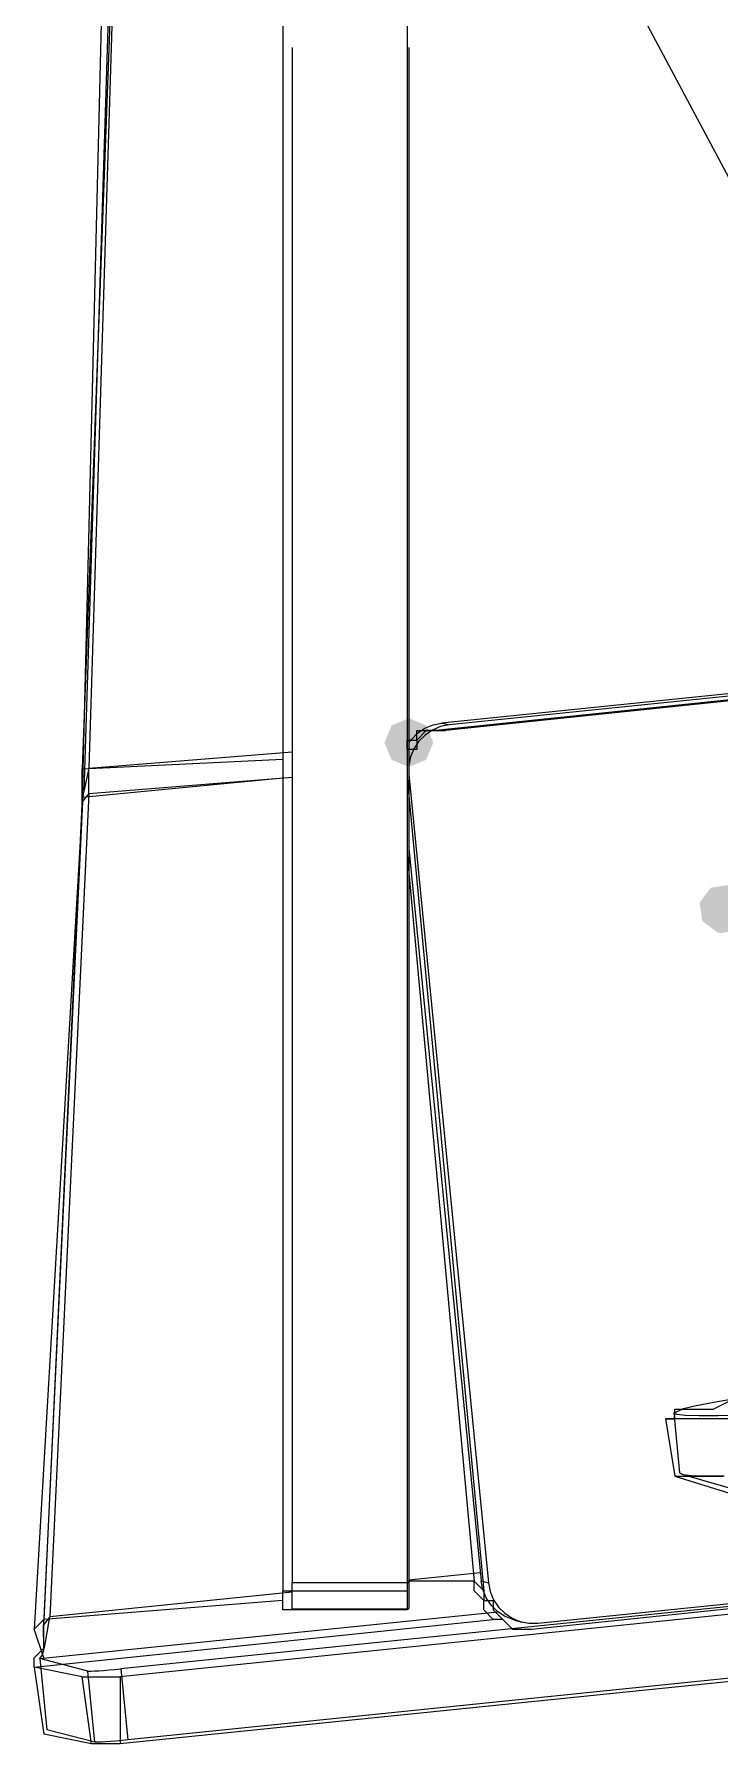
# Model space of a CAD drawing. Extents: x 3 to 592, y 5 to 207.
# Drawn here: x 41.84 to 44.37, y 33.09 to 39.4 of the extents above; entities that cross this region are included whole.
import ezdxf

# ---------------------------------------------------------------- set-up
doc = ezdxf.new("R2010")
doc.units = 0
doc.layers.get('0').update_dxf_attribs({"linetype": 'CONTINUOUS'})

msp = doc.modelspace()

# ---------------------------------------------------------------- hatches: boundary and pattern name
h = msp.add_hatch(color=7)
h.dxf.hatch_style = 2
h.paths.add_polyline_path([(43.221346, 36.695204), (43.157812, 36.721629), (43.131387, 36.785162), (43.157812, 36.848695), (43.221346, 36.87512), (43.285231, 36.848695), (43.311657, 36.785162), (43.285231, 36.721629)])
h = msp.add_hatch(color=7)
h.dxf.hatch_style = 2
h.paths.add_polyline_path([(43.221346, 36.695204), (43.157812, 36.721629), (43.131387, 36.785162), (43.157812, 36.848695), (43.221346, 36.87512), (43.285231, 36.848695), (43.311657, 36.785162), (43.285231, 36.721629)])
h = msp.add_hatch(color=7)
h.dxf.hatch_style = 2
h.paths.add_polyline_path([(43.221346, 36.695204), (43.157812, 36.721629), (43.131387, 36.785162), (43.157812, 36.848695), (43.221346, 36.87512), (43.285231, 36.848695), (43.311657, 36.785162), (43.285231, 36.721629)])
h = msp.add_hatch(color=7)
h.dxf.hatch_style = 2
h.paths.add_polyline_path([(43.221346, 36.695204), (43.157812, 36.721629), (43.131387, 36.785162), (43.157812, 36.848695), (43.221346, 36.87512), (43.285231, 36.848695), (43.311657, 36.785162), (43.285231, 36.721629)])
h = msp.add_hatch(color=7)
h.dxf.hatch_style = 2
h.paths.add_polyline_path([(44.359073, 36.085397), (44.303846, 36.126442), (44.293618, 36.194487), (44.334664, 36.249714), (44.402709, 36.259942), (44.415409, 36.256767), (44.470636, 36.215721), (44.480863, 36.147676), (44.439818, 36.092449), (44.371773, 36.082222)])
h = msp.add_hatch(color=7)
h.dxf.hatch_style = 2
h.paths.add_polyline_path([(44.359073, 36.085397), (44.303846, 36.126442), (44.293618, 36.194487), (44.334664, 36.249714), (44.402709, 36.259942), (44.415409, 36.256767), (44.470636, 36.215721), (44.480863, 36.147676), (44.439818, 36.092449), (44.371773, 36.082222)])
h = msp.add_hatch(color=7)
h.dxf.hatch_style = 2
h.paths.add_polyline_path([(44.359073, 36.085397), (44.303846, 36.126442), (44.293618, 36.194487), (44.334664, 36.249714), (44.402709, 36.259942), (44.415409, 36.256767), (44.470636, 36.215721), (44.480863, 36.147676), (44.439818, 36.092449), (44.371773, 36.082222)])
h = msp.add_hatch(color=7)
h.dxf.hatch_style = 2
h.paths.add_polyline_path([(44.359073, 36.085397), (44.303846, 36.126442), (44.293618, 36.194487), (44.334664, 36.249714), (44.402709, 36.259942), (44.415409, 36.256767), (44.470636, 36.215721), (44.480863, 36.147676), (44.439818, 36.092449), (44.371773, 36.082222)])

# ---------------------------------------------------------------- linework, layer by layer
at = {"color": 7}
for points in [[(44.490322, 38.704414), (41.875534, 43.605909)], [(44.490322, 38.704414), (41.875534, 43.605909)], [(42.756667, 39.722778), (42.756667, 39.193611), (42.756667, 38.664444), (42.756667, 38.1), (42.756667, 37.570833), (42.756667, 37.006389), (42.756667, 36.441944), (42.756667, 35.8775), (42.756667, 35.348333), (42.756667, 34.783889), (42.756667, 34.219444), (42.756667, 33.655)], [(43.215278, 39.722778), (43.215278, 39.193611), (43.215278, 38.664444), (43.215278, 38.1), (43.215278, 37.570833), (43.215278, 37.006389), (43.215278, 36.441944), (43.215278, 35.8775), (43.215278, 35.348333), (43.215278, 34.783889), (43.215278, 34.219444), (43.215278, 33.655)], [(42.121667, 39.546389), (42.015833, 36.688889)], [(42.129781, 39.549387), (42.040881, 36.691182)], [(42.129781, 39.549387), (42.040881, 36.691182)], [(42.129781, 39.549387), (42.040881, 36.691182)], [(42.129781, 39.549387), (42.040881, 36.691182)], [(42.086389, 39.440556), (42.015833, 36.583056)], [(42.111895, 39.462428), (42.022995, 36.604222)], [(42.111895, 39.462428), (42.022995, 36.604222)], [(42.111895, 39.462428), (42.022995, 36.604222)], [(42.111895, 39.462428), (42.022995, 36.604222)], [(42.79078, 39.350421), (42.79078, 39.215307), (42.79078, 38.671676), (42.79078, 38.124165), (42.79078, 37.573479), (42.79078, 37.019971), (42.79078, 36.465051), (42.79078, 35.908721), (42.79078, 35.352037), (42.79078, 34.795354), (42.79078, 34.239729), (42.79078, 33.685868)], [(42.79078, 39.350421), (42.79078, 39.215307), (42.79078, 38.671676), (42.79078, 38.124165), (42.79078, 37.573479), (42.79078, 37.019971), (42.79078, 36.465051), (42.79078, 35.908721), (42.79078, 35.352037), (42.79078, 34.795354), (42.79078, 34.239729), (42.79078, 33.685868)], [(42.79078, 39.350421), (42.79078, 39.215307), (42.79078, 38.671676), (42.79078, 38.124165), (42.79078, 37.573479), (42.79078, 37.019971), (42.79078, 36.465051), (42.79078, 35.908721), (42.79078, 35.352037), (42.79078, 34.795354), (42.79078, 34.239729), (42.79078, 33.685868)], [(42.79078, 39.350421), (42.79078, 39.215307), (42.79078, 38.671676), (42.79078, 38.124165), (42.79078, 37.573479), (42.79078, 37.019971), (42.79078, 36.465051), (42.79078, 35.908721), (42.79078, 35.352037), (42.79078, 34.795354), (42.79078, 34.239729), (42.79078, 33.685868)], [(43.221346, 39.350421), (43.221346, 39.215307), (43.221346, 38.671676), (43.221346, 38.124165), (43.221346, 37.573479), (43.221346, 37.019971), (43.221346, 36.465051), (43.221346, 35.908721), (43.221346, 35.352037), (43.221346, 34.795354), (43.221346, 34.239729), (43.221346, 33.685868)], [(43.221346, 39.350421), (43.221346, 39.215307), (43.221346, 38.671676), (43.221346, 38.124165), (43.221346, 37.573479), (43.221346, 37.019971), (43.221346, 36.465051), (43.221346, 35.908721), (43.221346, 35.352037), (43.221346, 34.795354), (43.221346, 34.239729), (43.221346, 33.685868)], [(43.221346, 39.350421), (43.221346, 39.215307), (43.221346, 38.671676), (43.221346, 38.124165), (43.221346, 37.573479), (43.221346, 37.019971), (43.221346, 36.465051), (43.221346, 35.908721), (43.221346, 35.352037), (43.221346, 34.795354), (43.221346, 34.239729), (43.221346, 33.685868)], [(43.221346, 39.350421), (43.221346, 39.215307), (43.221346, 38.671676), (43.221346, 38.124165), (43.221346, 37.573479), (43.221346, 37.019971), (43.221346, 36.465051), (43.221346, 35.908721), (43.221346, 35.352037), (43.221346, 34.795354), (43.221346, 34.239729), (43.221346, 33.685868)], [(86.324722, 37.888333), (42.156944, 33.3375)], [(86.324722, 37.606111), (42.156944, 33.090556)], [(47.378056, 37.253333), (43.321111, 36.83)], [(47.410934, 37.274394), (43.342348, 36.857411)], [(47.410934, 37.274394), (43.342348, 36.857411)], [(47.410934, 37.274394), (43.342348, 36.857411)], [(47.410934, 37.274394), (43.342348, 36.857411)], [(47.413333, 37.253333), (43.356389, 36.83)], [(47.438557, 37.267233), (43.369971, 36.850249)], [(47.438557, 37.267233), (43.369971, 36.850249)], [(47.438557, 37.267233), (43.369971, 36.850249)], [(47.438557, 37.267233), (43.369971, 36.850249)], [(43.221346, 36.784703), (43.230518, 36.797051), (43.253448, 36.820334), (43.280612, 36.838326), (43.310598, 36.851026), (43.342348, 36.857376)], [(43.221346, 36.784703), (43.230518, 36.797051), (43.253448, 36.820334), (43.280612, 36.838326), (43.310598, 36.851026), (43.342348, 36.857376)], [(43.221346, 36.784703), (43.230518, 36.797051), (43.253448, 36.820334), (43.280612, 36.838326), (43.310598, 36.851026), (43.342348, 36.857376)], [(43.221346, 36.784703), (43.230518, 36.797051), (43.253448, 36.820334), (43.280612, 36.838326), (43.310598, 36.851026), (43.342348, 36.857376)], [(43.369936, 36.850355), (43.338186, 36.844005), (43.308199, 36.831305), (43.281036, 36.812961), (43.258105, 36.79003), (43.240113, 36.762514), (43.227766, 36.732528), (43.221416, 36.700425)], [(43.369936, 36.850355), (43.338186, 36.844005), (43.308199, 36.831305), (43.281036, 36.812961), (43.258105, 36.79003), (43.240113, 36.762514), (43.227766, 36.732528), (43.221416, 36.700425)], [(43.369936, 36.850355), (43.338186, 36.844005), (43.308199, 36.831305), (43.281036, 36.812961), (43.258105, 36.79003), (43.240113, 36.762514), (43.227766, 36.732528), (43.221416, 36.700425)], [(43.369936, 36.850355), (43.338186, 36.844005), (43.308199, 36.831305), (43.281036, 36.812961), (43.258105, 36.79003), (43.240113, 36.762514), (43.227766, 36.732528), (43.221416, 36.700425)], [(43.342348, 36.857552), (43.369865, 36.850496)], [(43.342348, 36.857552), (43.369865, 36.850496)], [(43.342348, 36.857552), (43.369865, 36.850496)], [(43.342348, 36.857552), (43.369865, 36.850496)], [(43.356389, 36.83), (43.321111, 36.83), (43.285833, 36.83), (43.250556, 36.794722), (43.250556, 36.759444), (43.215278, 36.759444), (43.215278, 36.724167), (43.215278, 36.688889)], [(43.215278, 36.759444), (43.215278, 36.794722), (43.250556, 36.794722), (43.250556, 36.83), (43.285833, 36.83), (43.321111, 36.83)], [(43.321111, 36.83), (43.356389, 36.83)], [(42.015833, 36.688889), (42.756667, 36.724167)], [(42.040704, 36.691111), (42.79071, 36.750731)], [(42.040704, 36.691111), (42.79071, 36.750731)], [(42.040704, 36.691111), (42.79071, 36.750731)], [(42.040704, 36.691111), (42.79071, 36.750731)], [(42.015833, 36.583056), (42.015833, 36.688889)], [(42.015833, 36.688889), (42.015833, 36.583056)], [(42.040704, 36.691111), (42.022712, 36.604328)], [(42.040704, 36.691111), (42.022712, 36.604328)], [(42.040704, 36.691111), (42.022712, 36.604328)], [(42.040704, 36.691111), (42.022712, 36.604328)], [(42.041092, 36.596496), (42.040739, 36.691041)], [(42.041092, 36.596496), (42.040739, 36.691041)], [(42.041092, 36.596496), (42.040739, 36.691041)], [(42.041092, 36.596496), (42.040739, 36.691041)], [(42.79078, 36.656222), (42.041128, 36.596602)], [(42.79078, 36.656222), (42.041128, 36.596602)], [(42.79078, 36.656222), (42.041128, 36.596602)], [(42.79078, 36.656222), (42.041128, 36.596602)], [(43.221346, 36.667722), (43.515562, 33.684281)], [(43.221346, 36.667722), (43.515562, 33.684281)], [(43.221346, 36.667722), (43.515562, 33.684281)], [(43.221346, 36.667722), (43.515562, 33.684281)], [(42.041092, 36.596496), (41.897159, 33.55908)], [(42.041092, 36.596496), (41.897159, 33.55908)], [(42.041092, 36.596496), (41.897159, 33.55908)], [(42.041092, 36.596496), (41.897159, 33.55908)], [(42.756667, 36.653611), (42.015833, 36.583056)], [(42.01735, 36.567075), (42.022995, 36.604116)], [(42.01735, 36.567075), (42.022995, 36.604116)], [(42.01735, 36.567075), (42.022995, 36.604116)], [(42.01735, 36.567075), (42.022995, 36.604116)], [(42.01735, 36.567075), (42.040986, 36.596355)], [(42.01735, 36.567075), (42.040986, 36.596355)], [(42.01735, 36.567075), (42.040986, 36.596355)], [(42.01735, 36.567075), (42.040986, 36.596355)], [(43.215278, 36.653611), (43.4975, 33.655)], [(42.015833, 36.547778), (41.839444, 33.513889)], [(42.01735, 36.567075), (41.873417, 33.529658)], [(42.01735, 36.567075), (41.873417, 33.529658)], [(42.01735, 36.567075), (41.873417, 33.529658)], [(42.01735, 36.567075), (41.873417, 33.529658)], [(42.015833, 36.583056), (41.874722, 33.549167)], [(42.015833, 36.547778), (42.015833, 36.583056)], [(42.015833, 36.547778), (42.015833, 36.583056)], [(43.215278, 36.371389), (43.462222, 33.690278)], [(43.221346, 36.394813), (43.488046, 33.691477)], [(43.221346, 36.394813), (43.488046, 33.691477)], [(43.221346, 36.394813), (43.488046, 33.691477)], [(43.221346, 36.394813), (43.488046, 33.691477)], [(44.414722, 34.29), (44.344167, 34.29), (44.273611, 34.29), (44.238333, 34.29), (44.203056, 34.29), (44.167778, 34.29), (44.203056, 34.29), (44.203056, 34.325278), (44.273611, 34.325278), (44.344167, 34.325278), (44.414722, 34.360556)], [(44.449365, 34.303441), (44.362229, 34.300619), (44.292732, 34.300266), (44.241932, 34.301677), (44.210182, 34.305205), (44.198187, 34.310849), (44.233818, 34.327783), (44.280737, 34.339071), (44.346354, 34.351771), (44.430315, 34.366235)], [(44.449365, 34.303441), (44.362229, 34.300619), (44.292732, 34.300266), (44.241932, 34.301677), (44.210182, 34.305205), (44.198187, 34.310849), (44.233818, 34.327783), (44.280737, 34.339071), (44.346354, 34.351771), (44.430315, 34.366235)], [(44.449365, 34.303441), (44.362229, 34.300619), (44.292732, 34.300266), (44.241932, 34.301677), (44.210182, 34.305205), (44.198187, 34.310849), (44.233818, 34.327783), (44.280737, 34.339071), (44.346354, 34.351771), (44.430315, 34.366235)], [(44.449365, 34.303441), (44.362229, 34.300619), (44.292732, 34.300266), (44.241932, 34.301677), (44.210182, 34.305205), (44.198187, 34.310849), (44.233818, 34.327783), (44.280737, 34.339071), (44.346354, 34.351771), (44.430315, 34.366235)], [(44.167778, 34.29), (44.203056, 34.078333)], [(44.198258, 34.311308), (44.22013, 34.090469)], [(44.198258, 34.311308), (44.22013, 34.090469)], [(44.198258, 34.311308), (44.22013, 34.090469)], [(44.198258, 34.311308), (44.22013, 34.090469)], [(44.203056, 34.078333), (44.7675, 33.901944)], [(44.203056, 34.078333), (44.238333, 34.078333), (44.308889, 34.078333), (44.379444, 34.078333)], [(44.220059, 34.090292), (44.232054, 34.084295), (44.263804, 34.080767), (44.314604, 34.079004), (44.384101, 34.079709)], [(44.220059, 34.090292), (44.232054, 34.084295), (44.263804, 34.080767), (44.314604, 34.079004), (44.384101, 34.079709)], [(44.220059, 34.090292), (44.232054, 34.084295), (44.263804, 34.080767), (44.314604, 34.079004), (44.384101, 34.079709)], [(44.220059, 34.090292), (44.232054, 34.084295), (44.263804, 34.080767), (44.314604, 34.079004), (44.384101, 34.079709)], [(44.227785, 34.085283), (44.799991, 33.920536)], [(44.227785, 34.085283), (44.799991, 33.920536)], [(44.227785, 34.085283), (44.799991, 33.920536)], [(44.227785, 34.085283), (44.799991, 33.920536)], [(48.451814, 34.012049), (42.158567, 33.367239)], [(48.451814, 34.012049), (42.158567, 33.367239)], [(48.451814, 34.012049), (42.158567, 33.367239)], [(48.451814, 34.012049), (42.158567, 33.367239)], [(43.696784, 33.535444), (47.76537, 33.952427)], [(43.696784, 33.535444), (47.76537, 33.952427)], [(43.696784, 33.535444), (47.76537, 33.952427)], [(43.696784, 33.535444), (47.76537, 33.952427)], [(43.673889, 33.513889), (47.730833, 33.937222)], [(48.477707, 33.749618), (42.184461, 33.104808)], [(48.477707, 33.749618), (42.184461, 33.104808)], [(48.477707, 33.749618), (42.184461, 33.104808)], [(48.477707, 33.749618), (42.184461, 33.104808)], [(43.462222, 33.690278), (43.215278, 33.690278)], [(43.484906, 33.721746), (43.221381, 33.694582)], [(43.484906, 33.721746), (43.221381, 33.694582)], [(43.484906, 33.721746), (43.221381, 33.694582)], [(43.484906, 33.721746), (43.221381, 33.694582)], [(43.462222, 33.690278), (43.4975, 33.655)], [(43.603333, 33.513889), (43.568056, 33.549167), (43.532778, 33.549167), (43.4975, 33.584444), (43.4975, 33.619722), (43.462222, 33.655), (43.462222, 33.690278)], [(43.610953, 33.54705), (43.574617, 33.561161), (43.547806, 33.579153), (43.524876, 33.602083), (43.506531, 33.629247), (43.494184, 33.659586), (43.487834, 33.691336)], [(43.610953, 33.54705), (43.574617, 33.561161), (43.547806, 33.579153), (43.524876, 33.602083), (43.506531, 33.629247), (43.494184, 33.659586), (43.487834, 33.691336)], [(43.610953, 33.54705), (43.574617, 33.561161), (43.547806, 33.579153), (43.524876, 33.602083), (43.506531, 33.629247), (43.494184, 33.659586), (43.487834, 33.691336)], [(43.610953, 33.54705), (43.574617, 33.561161), (43.547806, 33.579153), (43.524876, 33.602083), (43.506531, 33.629247), (43.494184, 33.659586), (43.487834, 33.691336)], [(43.487904, 33.691477), (43.515421, 33.684422)], [(43.487904, 33.691477), (43.515421, 33.684422)], [(43.487904, 33.691477), (43.515421, 33.684422)], [(43.487904, 33.691477), (43.515421, 33.684422)], [(42.79078, 33.650626), (41.897194, 33.558903)], [(42.79078, 33.650626), (41.897194, 33.558903)], [(42.79078, 33.650626), (41.897194, 33.558903)], [(42.79078, 33.650626), (41.897194, 33.558903)], [(42.756667, 33.655), (43.215278, 33.655)], [(42.756667, 33.584444), (42.756667, 33.619722), (42.756667, 33.655)], [(42.79078, 33.685762), (43.221169, 33.685762)], [(42.79078, 33.685762), (43.221169, 33.685762)], [(42.79078, 33.685762), (43.221169, 33.685762)], [(42.79078, 33.685762), (43.221169, 33.685762)], [(42.79078, 33.587549), (42.79078, 33.603777), (42.79078, 33.615771), (42.79078, 33.630235), (42.79078, 33.647521), (42.79078, 33.665866), (42.79078, 33.685621)], [(42.79078, 33.587549), (42.79078, 33.603777), (42.79078, 33.615771), (42.79078, 33.630235), (42.79078, 33.647521), (42.79078, 33.665866), (42.79078, 33.685621)], [(42.79078, 33.587549), (42.79078, 33.603777), (42.79078, 33.615771), (42.79078, 33.630235), (42.79078, 33.647521), (42.79078, 33.665866), (42.79078, 33.685621)], [(42.79078, 33.587549), (42.79078, 33.603777), (42.79078, 33.615771), (42.79078, 33.630235), (42.79078, 33.647521), (42.79078, 33.665866), (42.79078, 33.685621)], [(43.215278, 33.655), (43.215278, 33.619722), (43.215278, 33.584444)], [(43.221346, 33.685762), (43.221346, 33.666007), (43.221346, 33.647309), (43.221346, 33.630376), (43.221346, 33.615559), (43.221346, 33.603565), (43.221346, 33.589454)], [(43.221346, 33.685762), (43.221346, 33.666007), (43.221346, 33.647309), (43.221346, 33.630376), (43.221346, 33.615559), (43.221346, 33.603565), (43.221346, 33.589454)], [(43.221346, 33.685762), (43.221346, 33.666007), (43.221346, 33.647309), (43.221346, 33.630376), (43.221346, 33.615559), (43.221346, 33.603565), (43.221346, 33.589454)], [(43.221346, 33.685762), (43.221346, 33.666007), (43.221346, 33.647309), (43.221346, 33.630376), (43.221346, 33.615559), (43.221346, 33.603565), (43.221346, 33.589454)], [(43.4975, 33.655), (43.4975, 33.619722), (43.532778, 33.619722), (43.532778, 33.584444), (43.568056, 33.549167), (43.603333, 33.513889), (43.638611, 33.513889), (43.673889, 33.513889)], [(43.515492, 33.684281), (43.521842, 33.652178), (43.534189, 33.622192), (43.552533, 33.595028), (43.575464, 33.572097), (43.602275, 33.554106), (43.632261, 33.541758), (43.664364, 33.535408), (43.696819, 33.535408)], [(43.515492, 33.684281), (43.521842, 33.652178), (43.534189, 33.622192), (43.552533, 33.595028), (43.575464, 33.572097), (43.602275, 33.554106), (43.632261, 33.541758), (43.664364, 33.535408), (43.696819, 33.535408)], [(43.515492, 33.684281), (43.521842, 33.652178), (43.534189, 33.622192), (43.552533, 33.595028), (43.575464, 33.572097), (43.602275, 33.554106), (43.632261, 33.541758), (43.664364, 33.535408), (43.696819, 33.535408)], [(43.515492, 33.684281), (43.521842, 33.652178), (43.534189, 33.622192), (43.552533, 33.595028), (43.575464, 33.572097), (43.602275, 33.554106), (43.632261, 33.541758), (43.664364, 33.535408), (43.696819, 33.535408)], [(41.860399, 33.404951), (43.549147, 33.578165)], [(41.860399, 33.404951), (43.549147, 33.578165)], [(41.860399, 33.404951), (43.549147, 33.578165)], [(41.860399, 33.404951), (43.549147, 33.578165)], [(42.756667, 33.619722), (41.874722, 33.549167)], [(43.215278, 33.584444), (42.756667, 33.584444)], [(43.221346, 33.587549), (42.790957, 33.587549)], [(43.221346, 33.587549), (42.790957, 33.587549)], [(43.221346, 33.587549), (42.790957, 33.587549)], [(43.221346, 33.587549), (42.790957, 33.587549)], [(41.839444, 33.372778), (41.839444, 33.408056), (41.874722, 33.443333), (41.874722, 33.478611), (41.874722, 33.549167)], [(41.874722, 33.549167), (41.839444, 33.513889)], [(41.839444, 33.372778), (43.532778, 33.549167)], [(41.874722, 33.408056), (41.839444, 33.513889)], [(41.860399, 33.404951), (41.870277, 33.418709), (41.879097, 33.452223), (41.887563, 33.500907), (41.897088, 33.559115)], [(41.860399, 33.404951), (41.870277, 33.418709), (41.879097, 33.452223), (41.887563, 33.500907), (41.897088, 33.559115)], [(41.860399, 33.404951), (41.870277, 33.418709), (41.879097, 33.452223), (41.887563, 33.500907), (41.897088, 33.559115)], [(41.860399, 33.404951), (41.870277, 33.418709), (41.879097, 33.452223), (41.887563, 33.500907), (41.897088, 33.559115)], [(41.874828, 33.436172), (41.873417, 33.529658)], [(41.874828, 33.436172), (41.873417, 33.529658)], [(41.874828, 33.436172), (41.873417, 33.529658)], [(41.874828, 33.436172), (41.873417, 33.529658)], [(41.897124, 33.55908), (41.873487, 33.529799)], [(41.897124, 33.55908), (41.873487, 33.529799)], [(41.897124, 33.55908), (41.873487, 33.529799)], [(41.897124, 33.55908), (41.873487, 33.529799)], [(43.610953, 33.54705), (43.63847, 33.539994)], [(43.610953, 33.54705), (43.63847, 33.539994)], [(43.610953, 33.54705), (43.63847, 33.539994)], [(43.610953, 33.54705), (43.63847, 33.539994)], [(42.037071, 33.35909), (41.860329, 33.404951)], [(42.037071, 33.35909), (41.860329, 33.404951)], [(42.037071, 33.35909), (41.860329, 33.404951)], [(42.037071, 33.35909), (41.860329, 33.404951)], [(41.860399, 33.404951), (41.886152, 33.142484)], [(41.860399, 33.404951), (41.886152, 33.142484)], [(41.860399, 33.404951), (41.886152, 33.142484)], [(41.860399, 33.404951), (41.886152, 33.142484)], [(42.015833, 33.3375), (41.839444, 33.372778)], [(41.839444, 33.372778), (41.874722, 33.125833)], [(42.015833, 33.3375), (42.051111, 33.3375), (42.086389, 33.3375), (42.121667, 33.3375), (42.156944, 33.3375)], [(42.051111, 33.090556), (42.015833, 33.3375)], [(42.037071, 33.35909), (42.049771, 33.358737), (42.062118, 33.359443), (42.07764, 33.360148), (42.095632, 33.361559), (42.11574, 33.363323), (42.136907, 33.365087), (42.158779, 33.367204)], [(42.037071, 33.35909), (42.049771, 33.358737), (42.062118, 33.359443), (42.07764, 33.360148), (42.095632, 33.361559), (42.11574, 33.363323), (42.136907, 33.365087), (42.158779, 33.367204)], [(42.037071, 33.35909), (42.049771, 33.358737), (42.062118, 33.359443), (42.07764, 33.360148), (42.095632, 33.361559), (42.11574, 33.363323), (42.136907, 33.365087), (42.158779, 33.367204)], [(42.037071, 33.35909), (42.049771, 33.358737), (42.062118, 33.359443), (42.07764, 33.360148), (42.095632, 33.361559), (42.11574, 33.363323), (42.136907, 33.365087), (42.158779, 33.367204)], [(42.062964, 33.096659), (42.037212, 33.359125)], [(42.062964, 33.096659), (42.037212, 33.359125)], [(42.062964, 33.096659), (42.037212, 33.359125)], [(42.062964, 33.096659), (42.037212, 33.359125)], [(42.156944, 33.3375), (42.156944, 33.090556)], [(42.158673, 33.367345), (42.184426, 33.104878)], [(42.158673, 33.367345), (42.184426, 33.104878)], [(42.158673, 33.367345), (42.184426, 33.104878)], [(42.158673, 33.367345), (42.184426, 33.104878)], [(42.051111, 33.090556), (41.874722, 33.125833)], [(42.062964, 33.096659), (41.886223, 33.14252)], [(42.062964, 33.096659), (41.886223, 33.14252)], [(42.062964, 33.096659), (41.886223, 33.14252)], [(42.062964, 33.096659), (41.886223, 33.14252)], [(42.156944, 33.090556), (42.121667, 33.090556), (42.086389, 33.090556), (42.051111, 33.090556)], [(42.184532, 33.104914), (42.163012, 33.102797), (42.141493, 33.10068), (42.121384, 33.099269), (42.103393, 33.097858), (42.087871, 33.0968), (42.075876, 33.096447), (42.062823, 33.0968)], [(42.184532, 33.104914), (42.163012, 33.102797), (42.141493, 33.10068), (42.121384, 33.099269), (42.103393, 33.097858), (42.087871, 33.0968), (42.075876, 33.096447), (42.062823, 33.0968)], [(42.184532, 33.104914), (42.163012, 33.102797), (42.141493, 33.10068), (42.121384, 33.099269), (42.103393, 33.097858), (42.087871, 33.0968), (42.075876, 33.096447), (42.062823, 33.0968)], [(42.184532, 33.104914), (42.163012, 33.102797), (42.141493, 33.10068), (42.121384, 33.099269), (42.103393, 33.097858), (42.087871, 33.0968), (42.075876, 33.096447), (42.062823, 33.0968)]]:
    msp.add_lwpolyline(points, dxfattribs=at)

doc.saveas('drawing.dxf')
